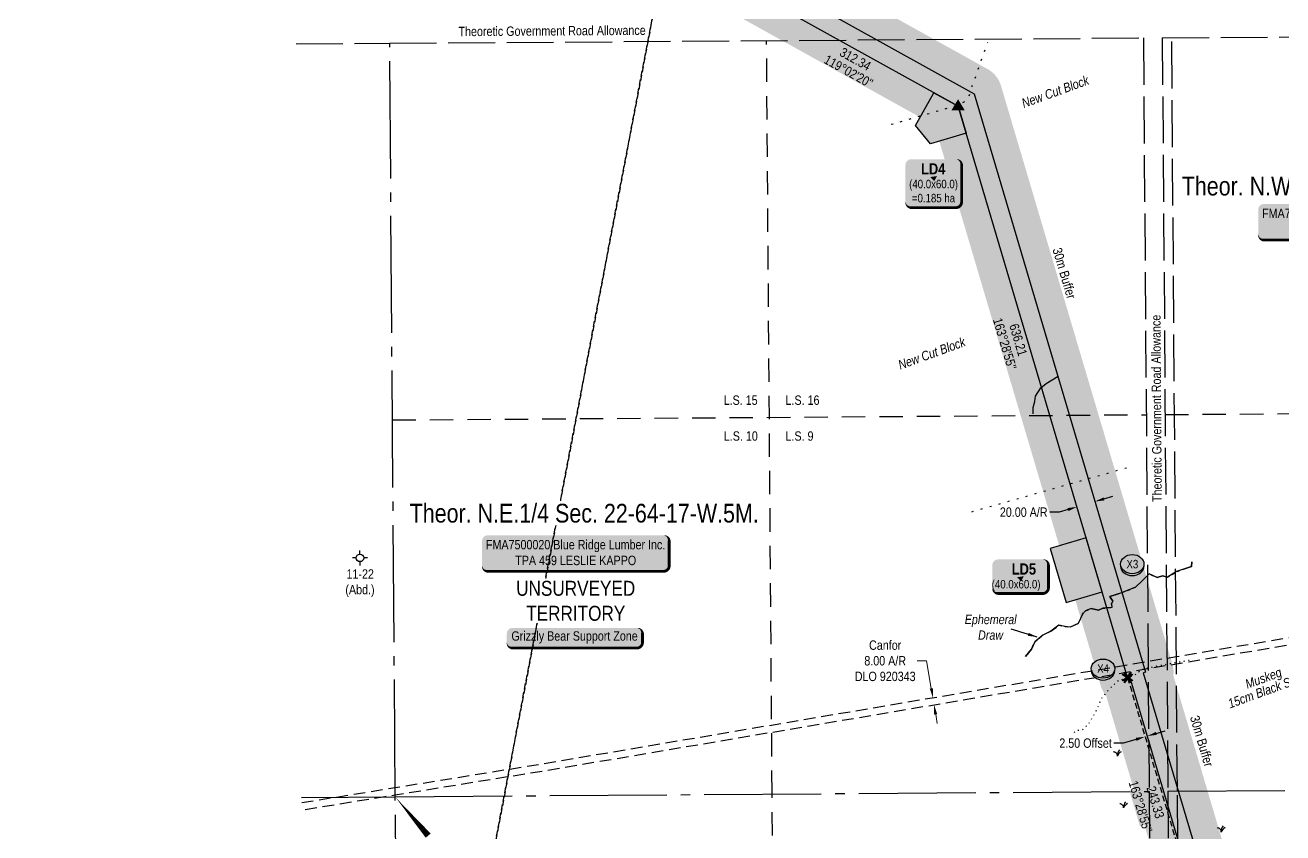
# Model space of a CAD drawing. Extents: x 532499 to 536929, y 6041259 to 6047760.
# Drawn here: x 532992 to 534335, y 6045076 to 6045938 of the extents above; entities that cross this region are included whole.
import ezdxf
from ezdxf.enums import TextEntityAlignment as Align

# ---------------------------------------------------------------- set-up
doc = ezdxf.new("R2010")
doc.units = 0
doc.header["$LTSCALE"] = 5
doc.header["$PDSIZE"] = 0.5
for name, pattern in [('foc-ACCESSROAD', [3.75, 2.5, -1.25]), ('foc-LSD', [8, 5, -3]), ('foc-QUARTERLINE', [33, 25, -3, 2, -3]), ('foc-TIELINE', [1.875, 1.25, -0.625]), ('foc-TOPO', [1, 0.2, -0.8]), ('foc-TOPO-ephemeral', [6.25, 3.125, -0.625, 0.625, -0.625, 0.625, -0.625]), ('foc-UNSURVEYED', [12.5, 10, -2.5])]:
    doc.linetypes.add(name, pattern=pattern)
doc.layers.get('Defpoints').update_dxf_attribs({"color": 9})
for name, color, linetype in [('AS-WILDLIFE-BLOCK', 131, 'Continuous'), ('C-SYMBOL', 7, 'Continuous'), ('C-WS-S', 13, 'Continuous'), ('F-AR', 190, 'foc-ACCESSROAD'), ('F-WS-S', 190, 'Continuous'), ('L-BD', 7, 'Continuous'), ('L-MON', 1, 'Continuous'), ('L-QSEC', 8, 'foc-QUARTERLINE'), ('L-ROAD-T', 7, 'Continuous'), ('L-SECLBL', 7, 'Continuous'), ('L-SECTION-LSD', 7, 'foc-LSD'), ('L-TIE', 7, 'foc-TIELINE'), ('L-UNS-T', 3, 'Continuous'), ('L-USEC', 7, 'foc-UNSURVEYED'), ('P-BUFFER-H 30m', 51, 'Continuous'), ('P-BUFFER-T', 40, 'Continuous'), ('P-CROSSINGS', 250, 'Continuous'), ('P-PROPOSED', 10, 'Continuous'), ('P-PROPOSED-H', 21, 'Continuous'), ('P-TEMP-BLOCKS', 250, 'Continuous'), ('P-TEMP-H', 41, 'Continuous'), ('P-TEMP_LOG DECK', 46, 'Continuous'), ('P-TXT', 4, 'Continuous'), ('T-BUSH-T', 110, 'Continuous'), ('T-DRAW', 143, 'foc-TOPO-ephemeral'), ('T-GENERAL', 48, 'foc-TOPO'), ('T-VEGETATION CHANGE', 104, 'foc-TOPO'), ('T-WATER-T', 170, 'Continuous')]:
    doc.layers.add(name, color=color, linetype=linetype)
for name, color, linetype, lineweight in [('F-AR-T', 190, 'Continuous', 9), ('F-WS-T', 190, 'Continuous', 9), ('T-TEXT', 48, 'Continuous', 18)]:
    doc.layers.add(name, color=color, linetype=linetype, lineweight=lineweight)
doc.styles.add('100L', font='ARIALN.TTF', dxfattribs={"height": 11})
doc.styles.add('175L', font='ARIALN.TTF', dxfattribs={"height": 20})
doc.styles.add('80', font='ARIALN.TTF', dxfattribs={"height": 10})
doc.styles.add('80CG', font='ARIALN.TTF', dxfattribs={"height": 10})
doc.styles.add('80L', font='ARIALN.TTF', dxfattribs={"height": 10})
doc.styles.add('80LS', font='ARIALNI.TTF', dxfattribs={"height": 10})
doc.styles.add('BOLD', font='ARIALNB.TTF')
doc.styles.add('Crossing', font='ARIALN.TTF', dxfattribs={"height": 10})
doc.styles.add('foc-LtypeFont', font='ARIALN.TTF', dxfattribs={"height": 7.349999999999999})
doc.linetypes.add('foc-TOPO-flowdirection-NOLINE', pattern='A,0,[">",foc-LtypeFont,S=0.3,R=0,X=0,Y=-0.945],-20,[">",foc-LtypeFont,S=0.3,R=0,X=0,Y=-0.945],0', length=20)
doc.dimstyles.new('Compass 5 000', dxfattribs={"dimscale": 5, "dimtxt": 9, "dimasz": 2, "dimexe": 0.2, "dimexo": 0.0625, "dimgap": 0.5, "dimtad": 0, "dimtih": 1, "dimtoh": 1, "dimzin": 0, "dimdsep": 46, "dimtxsty": '80CG', "dimcen": 0.1, "dimse1": 1, "dimse2": 1, "dimclrd": 256, "dimclrt": 256, "dimaunit": 1, "dimadec": 4, "dimazin": 0, "dimtfac": 0.06, "dimtofl": 0, "dimtmove": 0, "dimatfit": 1, "dimfxl": 0.2, "dimtolj": 1, "dimtzin": 0, "dimlwd": -1, "dimarcsym": 0})

# ---------------------------------------------------------------- blocks, each defined once
blk = doc.blocks.new('*D425')
at = {"layer": 'Defpoints', "color": 0, "transparency": 16777216}
for p in [(534132.2946576535, 6045249.226915636), (534133.6281938747, 6045241.336522743), (533961.7198288807, 6045220.398476341)]:
    blk.add_point(p, dxfattribs=at)
at = {"layer": 'F-AR-T', "transparency": 16777216}
for p, q in [((533955.0692155047, 6045259.749452862), (533945.0692155049, 6045259.749452863)), ((533960.0533852808, 6045230.258647015), (533955.0692155047, 6045259.749452862)), ((533964.7198087017, 6045202.647912773), (533966.3862523016, 6045192.787742099))]:
    blk.add_line(p, q, dxfattribs=at)
for points in [[(533961.6967470599, 6045230.536387615), (533958.4100235016, 6045229.980906415), (533961.7198288807, 6045220.398476341)], [(533966.3631704808, 6045202.925653373), (533963.0764469225, 6045202.370172173), (533963.0533651017, 6045212.508083448)]]:
    blk.add_solid(points, dxfattribs=at)
at = {"layer": 'F-AR-T', "transparency": 16777216, "insert": (533910.7888607983, 6045259.749452863), "char_height": 10, "attachment_point": 5, "style": '80CG'}
blk.add_mtext('\\A1;Canfor\\P8.00 A/R\\PDLO 920343', dxfattribs=at)
blk = doc.blocks.new('GABD')
for p, q in [((-0.8077887898243716, 0), (-1.615577579648743, 0)), ((0, 0.8077887898252811), (0, 1.615577579648743)), ((1.615577579648743, 0), (0.8077887898243716, 0)), ((0, -0.8077887898252811), (0, -1.615577579648743))]:
    blk.add_line(p, q)
blk.add_circle((0, 0), 0.8)
blk = doc.blocks.new('*U433')
h = blk.add_hatch(color=255)
edge = h.paths.add_edge_path()
edge.add_line((-93.99999999999999, -20), (93.99999999999999, -20))
edge.add_arc((93.99999999999999, -14), 6, 270, 360)
edge.add_line((99.99999999999999, -14), (99.99999999999999, 12.5))
edge.add_arc((93.99999999999999, 12.5), 6, 0, 90)
edge.add_line((93.99999999999999, 18.5), (-93.99999999999999, 18.5))
edge.add_arc((-93.99999999999999, 12.5), 6, 90, 180)
edge.add_line((-99.99999999999999, 12.5), (-99.99999999999999, -14))
edge.add_arc((-93.99999999999999, -14), 6, 180, 270)
at = {"color": 44, "flags": 128}
blk.add_lwpolyline([(-93.99999999999999, -20, 3, 3, 0), (93.99999999999999, -20, 3, 3, 0.414213562373095), (99.99999999999999, -14, 3, 3, 0), (99.99999999999999, 12.5, 3, 0, 0.414213562373095), (93.99999999999999, 18.5, 0, 0, 0), (-93.99999999999999, 18.5, 0, 0, 0.414213562373095), (-99.99999999999999, 12.5, 0, 0, 0), (-99.99999999999999, -14, 0, 3, 0.414213562373095)], format="xyseb", close=True, dxfattribs=at)
at = {"color": 44, "style": '80'}
blk.add_attdef('ENTER_TEXT_001', (-35.98567530695772, -4.996589358799454), '', height=10, dxfattribs=at)
blk = doc.blocks.new('TRIA')
blk.add_hatch(color=255).paths.add_polyline_path([(-0.0414550714867801, 1.521379340009161), (-1.474693147280959, -0.867350786313807), (1.391783004306489, -0.867350786313807)])
blk = doc.blocks.new('TRIAA')
blk.add_blockref('TRIA', (0, 0))
blk = doc.blocks.new('TRIB')
at = {"color": 1}
blk.add_lwpolyline([(-1.121455071486707, -0.6673507863138184), (-0.0414550714867801, 1.132649213686192), (1.038544928513147, -0.6673507863138184)], close=True, dxfattribs=at)
blk = doc.blocks.new('TRIBB')
blk.add_blockref('TRIB', (0, 0))
blk = doc.blocks.new('TRICC')
for name in ['TRIAA', 'TRIBB']:
    blk.add_blockref(name, (0, 0))
blk = doc.blocks.new('plspike')
blk.add_blockref('TRICC', (0, 0))
blk = doc.blocks.new('*D450')
at = {"layer": 'Defpoints', "color": 0, "transparency": 16777216}
for p in [(534113.1476585525, 6045432.433419609), (534132.3123830562, 6045438.117066288), (534115.6374569037, 6045424.038052661)]:
    blk.add_point(p, dxfattribs=at)
at = {"layer": 'P-TXT', "transparency": 16777216}
for p, q in [((534144.389452342, 6045432.564978438), (534153.9767232761, 6045435.408257537)), ((534096.462915035, 6045418.351494464), (534086.4629150347, 6045418.351494465)), ((534106.0501859696, 6045421.194773562), (534096.462915035, 6045418.351494464))]:
    blk.add_line(p, q, dxfattribs=at)
for points in [[(534143.9155724919, 6045434.162856928), (534144.8633321917, 6045430.96709995), (534134.8021814073, 6045429.72169934)], [(534105.5763061196, 6045422.792652052), (534106.5240658193, 6045419.596895074), (534115.6374569037, 6045424.038052661)]]:
    blk.add_solid(points, dxfattribs=at)
at = {"layer": 'P-TXT', "transparency": 16777216, "insert": (534058.727580792, 6045418.351494465), "char_height": 10, "attachment_point": 5, "style": '80CG'}
blk.add_mtext('\\A1;20.00 A/R', dxfattribs=at)
blk = doc.blocks.new('*U535')
h = blk.add_hatch(color=191)
edge = h.paths.add_edge_path()
edge.add_line((-23.99999999999999, -33.18069250229746), (23.99999999999998, -33.18069250229746))
edge.add_arc((23.99999999999998, -27.18069250229746), 6, 270, 360)
edge.add_line((29.99999999999998, -27.18069250229746), (29.99999999999998, 12.5))
edge.add_arc((23.99999999999998, 12.5), 6, 0, 90)
edge.add_line((23.99999999999998, 18.5), (-23.99999999999998, 18.5))
edge.add_arc((-23.99999999999998, 12.5), 6, 90, 180)
edge.add_line((-29.99999999999998, 12.5), (-29.99999999999999, -27.18069250229746))
edge.add_arc((-23.99999999999999, -27.18069250229746), 6, 180, 270)
at = {"color": 250, "flags": 128}
blk.add_lwpolyline([(-23.99999999999999, -33.18069250229746, 3, 3, 0), (23.99999999999998, -33.18069250229746, 3, 3, 0.414213562373095), (29.99999999999998, -27.18069250229746, 3, 3, 0), (29.99999999999998, 12.5, 3, 0, 0.414213562373095), (23.99999999999998, 18.5, 0, 0, 0), (-23.99999999999998, 18.5, 0, 0, 0.414213562373095), (-29.99999999999998, 12.5, 0, 0, 0), (-29.99999999999999, -27.18069250229746, 0, 3, 0.414213562373095)], format="xyseb", close=True, dxfattribs=at)
at = {"flags": 128}
blk.add_lwpolyline([(0.7018083663491801, -4.91122141934401, 0, 7.5, 0), (-3.398394867633905e-15, 0, 0, 0, 0)], format="xyseb", dxfattribs=at)
at = {"color": 250}
for tag, p, height, style in [('TEMP_AREA_W1_001', (-9.212824010914055, 2.244292974654144), 12, 'BOLD'), ('ENTER_TEXT_001', (-30.65893587994544, -12.47010782646594), 9, '80')]:
    blk.add_attdef(tag, p, '', height=height, dxfattribs=dict(at, style=style))
blk = doc.blocks.new('*U455')
h = blk.add_hatch(color=191)
edge = h.paths.add_edge_path()
edge.add_line((-23.99999999999998, -17.86496756784618), (23.99999999999998, -17.86496756784618))
edge.add_arc((23.99999999999998, -11.86496756784618), 6, 270, 360)
edge.add_line((29.99999999999998, -11.86496756784618), (29.99999999999998, 12.5))
edge.add_arc((23.99999999999998, 12.5), 6, 0, 90)
edge.add_line((23.99999999999998, 18.5), (-23.99999999999998, 18.5))
edge.add_arc((-23.99999999999998, 12.5), 6, 90, 180)
edge.add_line((-29.99999999999998, 12.5), (-29.99999999999998, -11.86496756784618))
edge.add_arc((-23.99999999999998, -11.86496756784618), 6, 180, 270)
at = {"color": 250, "flags": 128}
blk.add_lwpolyline([(-23.99999999999998, -17.86496756784618, 3, 3, 0), (23.99999999999998, -17.86496756784618, 3, 3, 0.414213562373095), (29.99999999999998, -11.86496756784618, 3, 3, 0), (29.99999999999998, 12.5, 3, 0, 0.414213562373095), (23.99999999999998, 18.5, 0, 0, 0), (-23.99999999999998, 18.5, 0, 0, 0.414213562373095), (-29.99999999999998, 12.5, 0, 0, 0), (-29.99999999999998, -11.86496756784618, 0, 3, 0.414213562373095)], format="xyseb", close=True, dxfattribs=at)
at = {"flags": 128}
blk.add_lwpolyline([(0.7018083663491801, -4.91122141934401, 0, 7.5, 0), (-3.398394867633905e-15, 0, 0, 0, 0)], format="xyseb", dxfattribs=at)
at = {"color": 250}
for tag, p, height, style in [('TEMP_AREA_W1_001', (-9.212824010914055, 2.244292974654144), 12, 'BOLD'), ('ENTER_TEXT_001', (-30.65893587994544, -12.47010782646594), 9, '80')]:
    blk.add_attdef(tag, p, '', height=height, dxfattribs=dict(at, style=style))
blk = doc.blocks.new('MUSK')
at = {"layer": 'T-GENERAL', "linetype": 'Continuous'}
for centre, radius, start, end in [((-0.8552348174525832, 0.03298255978506859), 0.8558705756317162, 357.7914540072421, 88.28967234471662), ((1.858568947667663, 0.152382358736304), 1.864805329382717, 140.7320444713587, 184.6871443744655), ((1.91339640212027, -0.8037464017165803), 2.075353962563724, 122.4427060075816, 157.2145420303476)]:
    blk.add_arc(centre, radius, start, end, dxfattribs=at)
blk = doc.blocks.new('xing2')
h = blk.add_hatch(color=50)
h.dxf.hatch_style = 1
edge = h.paths.add_edge_path()
edge.add_ellipse((0, 0), major_axis=(-12.5, 0), ratio=0.8162973455633619, start_angle=0, end_angle=360)
h = blk.add_hatch(color=250)
h.dxf.hatch_style = 1
edge = h.paths.add_edge_path()
edge.add_ellipse((0, -2.047489049626165), major_axis=(-12.5, 0), ratio=0.8162973455633619, start_angle=0, end_angle=180)
edge.add_line((12.5, -2.047489049626165), (12.5, 0))
edge.add_ellipse((0, 0), major_axis=(-12.5, 0), ratio=0.8162973455633619, start_angle=0, end_angle=180, ccw=False)
edge.add_line((-12.5, 0), (-12.5, -2.047489049626165))
at = {"color": 250}
blk.add_ellipse((0, 0), major_axis=(-12.5, 0), ratio=0.8162973455633619, dxfattribs=at)
blk.add_ellipse((0, -2.047489049626165), major_axis=(-12.5, 0), ratio=0.8162973455633619, start_param=0, end_param=3.141592653589793, dxfattribs=at)
at = {"color": 250, "style": 'Crossing'}
blk.add_attdef('CROSSING', text='', height=9, dxfattribs=at).set_placement((0.08916442567715421, 0.0199513138486509), align=Align.MIDDLE_CENTER)
at = {"color": 250, "style": 'Crossing', "flags": 1}
for tag, p in [('OWNER', (0.08916442567715421, -12.49201765665748)), ('DESCRIPTION', (0.08916442567715421, -25.770021277247)), ('LOCATION', (0.08916442567715421, -39.30337514164421)), ('DWG_REF', (0.08916442567715421, -52.83672900604233))]:
    blk.add_attdef(tag, text='', height=9, dxfattribs=at).set_placement(p, align=Align.MIDDLE_CENTER)
blk = doc.blocks.new('*U432')
h = blk.add_hatch(color=255)
edge = h.paths.add_edge_path()
edge.add_line((-93.99999999999999, -20), (93.99999999999999, -20))
edge.add_arc((93.99999999999999, -14), 6, 270, 360)
edge.add_line((99.99999999999999, -14), (99.99999999999999, 12.5))
edge.add_arc((93.99999999999999, 12.5), 6, 0, 90)
edge.add_line((93.99999999999999, 18.5), (-93.99999999999999, 18.5))
edge.add_arc((-93.99999999999999, 12.5), 6, 90, 180)
edge.add_line((-99.99999999999999, 12.5), (-99.99999999999999, -14))
edge.add_arc((-93.99999999999999, -14), 6, 180, 270)
at = {"color": 44, "flags": 128}
blk.add_lwpolyline([(-93.99999999999999, -20, 3, 3, 0), (93.99999999999999, -20, 3, 3, 0.414213562373095), (99.99999999999999, -14, 3, 3, 0), (99.99999999999999, 12.5, 3, 0, 0.414213562373095), (93.99999999999999, 18.5, 0, 0, 0), (-93.99999999999999, 18.5, 0, 0, 0.414213562373095), (-99.99999999999999, 12.5, 0, 0, 0), (-99.99999999999999, -14, 0, 3, 0.414213562373095)], format="xyseb", close=True, dxfattribs=at)
at = {"color": 44, "style": '80'}
blk.add_attdef('ENTER_TEXT_001', (-35.98567530695772, -4.996589358799454), '', height=10, dxfattribs=at)
blk = doc.blocks.new('TEMP')
h = blk.add_hatch(color=255)
h.dxf.hatch_style = 1
h.paths.add_polyline_path([(-5.274161e-10, 0.2514284397220763), (-0.6656854269836912, 1.152061669657268), (-0.6656854269836914, 0.6656854303339061), (-1.152061663105632, 0.6656854303339061), (-0.2514284404497629, 5.273253e-10), (-1.152061661774314, -0.665685419564579), (-0.6656854224511335, -0.6656854195645793), (-0.6656854224511335, -1.152061655686338), (-5.273251e-10, -0.2514284436956587), (0.6656854183820542, -1.152061663420681), (0.6656854183820542, -0.6656854208922597), (1.152061656810019, -0.6656854053035205), (0.2514284429676993, 5.273253e-10), (1.152061671303363, 0.6656854258011663), (0.6656854287749412, 0.6656854258011663), (0.6656854131859291, 1.15206166422904)])
h.paths.add_polyline_path([(0.5656854229146121, 0.8485281473411305), (0.5656854319800914, 0.5656854258011663), (0.8485281444547581, 0.5656854258011663), (0.0831890339399251, 0), (0.8485281399220186, -0.5656854150320215), (0.5656854183820542, -0.5656854240973189), (0.5656854183820542, -0.8485281365719859), (0, -0.08318903609469999), (-0.5656854224511337, -0.8485281320390644), (-0.5656854224511337, -0.5656854195645792), (-0.8485281349258001, -0.5656854195645794), (-0.0831890328488955, 0), (-0.8485281394583584, 0.5656854303339058), (-0.5656854269836913, 0.5656854303339061), (-0.5656854269836913, 0.8485281428085727), (0, 0.0831890306941206)], flags=16)
h = blk.add_hatch(color=1)
h.dxf.hatch_style = 1
h.paths.add_polyline_path([(0, 0.0831890306941205), (-0.5656854269836911, 0.8485281428085727), (-0.5656854269836912, 0.5656854303339061), (-0.8485281394583578, 0.5656854303339061), (-0.0831890328488953, -1e-16), (-0.8485281349258001, -0.5656854195645793), (-0.5656854224511337, -0.5656854195645793), (-0.5656854224511337, -0.848528132039064), (0, -0.08318903609469999), (0.5656854183820542, -0.8485281365719856), (0.5656854183820542, -0.5656854240973191), (0.8485281399220184, -0.5656854150320213), (0.0831890339399251, -1e-16), (0.8485281444547581, 0.5656854258011663), (0.5656854319800914, 0.5656854258011663), (0.5656854229146121, 0.8485281473411308)])
at = {"color": 1}
for p, q in [((-0.0831890328488953, 0), (0.0831890339399252, 0)), ((0, 0.0831890306941205), (0, -0.08318903609469999))]:
    blk.add_line(p, q, dxfattribs=at)
at = {"color": 255, "flags": 128}
blk.add_lwpolyline([(-0.251428440449763, 5.27325e-10), (-1.152061663105632, 0.6656854303339061), (-0.6656854269836914, 0.6656854303339061), (-0.6656854269836914, 1.152061669657268), (-5.274159999999999e-10, 0.2514284397220763), (0.6656854131859291, 1.15206166422904), (0.6656854287749412, 0.6656854258011663), (1.152061671303363, 0.6656854258011663), (0.2514284429676991, 5.27325e-10), (1.152061656810019, -0.6656854053035204), (0.6656854183820542, -0.6656854208922596), (0.6656854183820542, -1.152061663420681), (-5.27325e-10, -0.2514284436956586), (-0.6656854224511335, -1.152061655686338), (-0.6656854224511335, -0.6656854195645793), (-1.152061661774314, -0.6656854195645793)], close=True, dxfattribs=at)
at = {"color": 1, "flags": 128}
blk.add_lwpolyline([(-0.0831890328488953, 0), (-0.8485281394583578, 0.5656854303339061), (-0.5656854269836913, 0.5656854303339061), (-0.5656854269836913, 0.8485281428085727), (0, 0.0831890306941205), (0.5656854229146121, 0.8485281473411305), (0.5656854319800914, 0.5656854258011663), (0.8485281444547581, 0.5656854258011663), (0.0831890339399252, 0), (0.8485281399220184, -0.5656854150320214), (0.5656854183820542, -0.5656854240973189), (0.5656854183820542, -0.8485281365719856), (0, -0.08318903609469999), (-0.5656854224511335, -0.848528132039064), (-0.5656854224511335, -0.5656854195645792), (-0.8485281349258001, -0.5656854195645792)], close=True, dxfattribs=at)
blk = doc.blocks.new('*D527')
at = {"layer": 'Defpoints', "color": 0, "transparency": 16777216}
for p in [(534183.7138141773, 6045194.490949146), (534186.1093975485, 6045195.201402839), (534188.3760541428, 6045178.770312276)]:
    blk.add_point(p, dxfattribs=at)
at = {"layer": 'P-TXT', "transparency": 16777216}
for p, q in [((534178.7887831994, 6045175.927033207), (534165.1141334109, 6045171.871567816)), ((534200.3589084574, 6045182.324045037), (534209.9461794009, 6045185.167324105)), ((534165.1141334109, 6045171.871567816), (534155.1141334104, 6045171.871567816))]:
    blk.add_line(p, q, dxfattribs=at)
for points in [[(534178.3149033545, 6045177.524911698), (534179.262663044, 6045174.329154716), (534188.3760541428, 6045178.770312276)], [(534199.8850286126, 6045183.921923527), (534200.8327883021, 6045180.726166545), (534190.771637514, 6045179.480765969)]]:
    blk.add_solid(points, dxfattribs=at)
at = {"layer": 'P-TXT', "transparency": 16777216, "insert": (534124.7798905736, 6045171.871567816), "char_height": 10, "attachment_point": 5, "style": '80CG'}
blk.add_mtext('\\A1;2.50 Offset', dxfattribs=at)
blk = doc.blocks.new('*U643')
h = blk.add_hatch(color=255)
edge = h.paths.add_edge_path()
edge.add_line((-66.49999999999999, -11.5), (66.49999999999999, -11.5))
edge.add_arc((66.49999999999999, -5.5), 6, 270, 360)
edge.add_line((72.49999999999999, -5.5), (72.49999999999999, 4))
edge.add_arc((66.49999999999999, 4), 6, 0, 90)
edge.add_line((66.49999999999999, 10), (-66.49999999999999, 10))
edge.add_arc((-66.49999999999999, 4), 6, 90, 180)
edge.add_line((-72.49999999999999, 4), (-72.49999999999999, -5.5))
edge.add_arc((-66.49999999999999, -5.5), 6, 180, 270)
at = {"color": 131, "flags": 128}
blk.add_lwpolyline([(-66.49999999999999, -11.5, 3, 3, 0), (66.49999999999999, -11.5, 3, 3, 0.414213562373095), (72.49999999999999, -5.5, 3, 3, 0), (72.49999999999999, 4, 3, 0, 0.414213562373095), (66.49999999999999, 10, 0, 0, 0), (-66.49999999999999, 10, 0, 0, 0.414213562373095), (-72.49999999999999, 4, 0, 0, 0), (-72.49999999999999, -5.5, 0, 3, 0.414213562373095)], format="xyseb", close=True, dxfattribs=at)
at = {"color": 131, "style": '80'}
blk.add_attdef('ENTER_TEXT_001', (-35.98567530695772, -4.996589358799454), '', height=10, dxfattribs=at)

msp = doc.modelspace()

# ---------------------------------------------------------------- hatches: boundary and pattern name
at = {"layer": 'P-BUFFER-H 30m'}
h = msp.add_hatch(color=256, dxfattribs=at)
h.dxf.hatch_style = 1
h.paths.add_polyline_path([(534222.4787316003, 6044793.134112573), (534259.0622715813, 6044907.807069322, 0.1031478041279824), (534260.323922504, 6044919.983038545), (534285.6698025969, 6044999.430981879, 0.150399770204514), (534285.8507205792, 6045017.069773879), (534218.5773424975, 6045243.909306718, 0.1031478041317122), (534217.5657042707, 6045256.108592668), (534034.4438112999, 6045873.578472118, 0.1963876645468632), (534020.2510415998, 6045891.26846494), (533757.1082276199, 6046037.36025707), (533636.6832572488, 6046395.509347876), (533652.362373144, 6046798.641547532), (533987.5971587047, 6047399.267995576, 0.3956530397718057), (533977.6673564049, 6047439.079333132), (533973.0373772113, 6047442.06569077, 0.03904535182817567), (533968.9222842386, 6047444.286093366), (533955.6145971466, 6047450.177194135, 0.3874251923331935), (533917.2945075867, 6047437.372545988), (533576.7085075862, 6046827.158545972, 0.1180942032903549), (533572.9290129449, 6046813.710318618), (533556.428012944, 6046389.446318625, 0.09106050191667686), (533557.9689752093, 6046378.724641594), (533687.4929752097, 6045993.514641576, 0.1870409446969436), (533701.3596829448, 6045976.855537144), (533963.5898373536, 6045831.270435933), (534140.9068637816, 6045233.374023021, 0.1031478041099838), (534146.7096687494, 6045222.59564447), (534208.41868372, 6045014.518623103), (534208.3063840034, 6045003.569842347), (534188.9085434444, 6044942.766329824, 0.1031478041352392), (534182.885878681, 6044932.10924303), (534144.351831228, 6044811.322321949, 0.06394596887499965), (534142.9760728164, 6044803.808885103), (534090.882810467, 6043828.880967644), (534089.156676344, 6043796.476401444, 0.1278353707359182), (534074.4424292287, 6043799.804174326), (533991.7670637583, 6043797.168141998, 0.1474765936111332), (533975.3601290506, 6043791.645056592), (533879.4614513429, 6043788.587410425, 0.1283202924399943), (533864.9400432146, 6043784.299558436), (533802.1732273606, 6043746.473220954, 0.2294459663733466), (533787.9042397165, 6043724.567563165), (533750.4678537429, 6043429.64967306, 0.1870631952271049), (533755.6961950783, 6043408.612087261), (533757.9054254965, 6043329.038108555, 0.3994443206833505), (533761.1242499597, 6043287.847190993), (533789.0645141606, 6043262.7039282, 0.6592166839775732), (533839.0949602464, 6043285.824665321), (533835.6885871029, 6043408.518369688, 0.1083372626023956), (533839.9969535705, 6043420.617237155), (533875.0879674891, 6043697.058659534), (533895.043120397, 6043709.084605676), (533977.9082568921, 6043711.726688697, 0.1474765936128188), (533994.6337068644, 6043707.260000604), (534054.9712194834, 6043709.18380986, 0.2134214144305649), (534077.6275875998, 6043699.906259423), (534124.066914999, 6043701.386937098, 0.2193037107797742), (534146.5134849943, 6043712.610161843), (534176.117288585, 6043749.566571818, 0.156806773017154), (534182.6573594671, 6043766.717789862), (534185.6996391403, 6043823.830242304, 0.2679047176322986), (534172.1139983713, 6043850.555708319)])
h.paths.add_polyline_path([(534172.918, 6044802.208999976), (534211.4520474562, 6044922.995921048), (534213.8325543748, 6044922.236479837), (534238.2431943095, 6044998.752865575), (534238.4479992078, 6045018.720537896), (534172.0495339077, 6045242.609946724), (534169.6539505369, 6045241.899493022), (533988.8540000023, 6045851.539999978), (533715.9140000012, 6046003.070999975), (533586.3900000019, 6046388.280999984), (533602.8910000006, 6046812.544999969), (533943.4770000011, 6047422.758999966), (533956.7846870936, 6047416.867899193), (533961.414666287, 6047413.881541573), (533622.6795136203, 6046806.98362901), (533606.5072666707, 6046391.172333933), (533732.391661372, 6046016.786678104), (534005.6967245439, 6045865.053002117), (534188.8186175167, 6045247.583122641), (534186.4230341442, 6045246.872668937), (534257.1036338238, 6045008.544303854), (534228.1155958895, 6044917.679832514), (534230.4961028082, 6044916.920391295), (534192.7422569379, 6044798.579051563), (534140.7865314204, 6043826.225150105), (534155.7574496071, 6043825.425209965), (534152.7151699321, 6043768.312757523), (534123.1113663402, 6043731.356347555), (534076.6720389397, 6043729.875669883), (534076.3535236777, 6043739.865443372), (533993.6781582037, 6043737.229411071), (533993.5189005729, 6043742.224297803), (533886.2674376238, 6043738.804677949), (533847.1710429913, 6043715.243288098), (533810.2510091402, 6043424.393137828), (533805.24480731, 6043424.639910248), (533809.121869604, 6043284.992515625), (533781.1816054009, 6043310.135778391), (533788.3346175967, 6043313.442000191), (533785.2200000029, 6043425.626999967), (533780.2137981732, 6043425.873772413), (533817.6501841467, 6043720.791662519), (533880.4170000022, 6043758.617999966), (533992.8818700467, 6043762.2038448), (533992.7226124147, 6043767.198731557), (534075.3979778865, 6043769.834763868), (534075.5572355184, 6043764.839877135), (534105.8861878592, 6043765.806889474), (534118.381, 6043781.404999967), (534120.825, 6043827.285999984)], flags=16)
at = {"layer": 'P-PROPOSED-H'}
h = msp.add_hatch(color=256, dxfattribs=at)
h.dxf.hatch_style = 1
h.paths.add_polyline_path([(533961.5735579153, 6047414.128865258), (533622.6795136203, 6046806.98362901), (533606.5072666707, 6046391.172333933), (533732.391661372, 6046016.786678104), (534005.6967245439, 6045865.053002117), (534188.8186175167, 6045247.583122641), (534186.4230341442, 6045246.872668937), (534257.1036338238, 6045008.544303854), (534228.1155958895, 6044917.679832514), (534230.4961028082, 6044916.920391295), (534192.7422569379, 6044798.579051563), (534140.7865314204, 6043826.225150105), (534155.7574496071, 6043825.425209965), (534152.7151699321, 6043768.312757523), (534123.1113663402, 6043731.356347555), (534076.6720389397, 6043729.875669883), (534076.3535236777, 6043739.865443372), (533993.6781582037, 6043737.229411071), (533993.5189005729, 6043742.224297803), (533886.2674376238, 6043738.804677949), (533847.1710429913, 6043715.243288098), (533810.2510091402, 6043424.393137828), (533805.24480731, 6043424.639910248), (533809.121869604, 6043284.992515625), (533781.1816054009, 6043310.135778391), (533788.3346175967, 6043313.442000191), (533785.2200000029, 6043425.626999967), (533780.2137981732, 6043425.873772413), (533817.6501841467, 6043720.791662519), (533880.4170000022, 6043758.617999966), (533992.8818700467, 6043762.2038448), (533992.7226124147, 6043767.198731557), (534075.3979778865, 6043769.834763868), (534075.5572355184, 6043764.839877135), (534105.8861878592, 6043765.806889474), (534118.381, 6043781.404999967), (534120.825, 6043827.285999984), (534172.918, 6044802.208999976), (534211.4520474562, 6044922.995921048), (534213.8325543748, 6044922.236479837), (534238.2431943095, 6044998.752865575), (534238.4479992078, 6045018.720537896), (534172.0495339077, 6045242.609946724), (534169.6539505369, 6045241.899493022), (533988.8540000023, 6045851.539999978), (533715.9140000012, 6046003.070999975), (533586.3900000019, 6046388.280999984), (533602.8910000006, 6046812.544999969), (533943.4770000011, 6047422.758999966), (533958.3257103846, 6047416.215425764)])
at = {"layer": 'P-TEMP-H'}
h = msp.add_hatch(color=256, dxfattribs=at)
h.dxf.hatch_style = 1
h.paths.add_polyline_path([(533997.379470019, 6045822.792913218), (533959.0500210121, 6045811.425619861), (533943.2327811065, 6045831.140366605), (533962.63853718, 6045866.094317028), (533988.8540000023, 6045851.53999998)])
h = msp.add_hatch(color=256, dxfattribs=at)
h.dxf.hatch_style = 1
h.paths.add_polyline_path([(534087.1385518438, 6045379.523507426), (534104.1894407022, 6045322.029506478), (534142.5187746591, 6045333.396765715), (534125.4678858035, 6045390.890766663)])

# ---------------------------------------------------------------- linework, layer by layer
at = {"layer": 'F-AR', "flags": 128}
for points in [[(533287.6281447695, 6045108.369215939), (533324.0693334712, 6045114.25705025), (533387.4593042256, 6045124.501942905), (533543.3227416223, 6045149.686196847), (534191.5894506435, 6045259.248185202), (534221.7108520253, 6045264.33923041), (535015.7459599912, 6045398.537651298), (535115.7436880744, 6045415.437981523)], [(535115.8008567833, 6045407.331661356), (535015.8088237082, 6045390.43234334), (534221.7723041488, 6045256.233118081), (534191.6507855492, 6045251.142772759), (533544.6274050557, 6045141.79100384), (533387.5191986216, 6045116.405132878), (533376.5338873176, 6045114.62959169), (533287.6878430104, 6045100.274094611)]]:
    msp.add_lwpolyline(points, dxfattribs=at)
at = {"layer": 'L-QSEC'}
for p, q in [((533387.5317708094, 6045114.709534762), (533381.6024761812, 6045918.87968142)), ((533387.5317708096, 6045114.709534762), (534192.6386189964, 6045120.363146764)), ((534212.7445456537, 6045120.515013533), (534982.5520921921, 6045125.917367139)), ((533287.5865632283, 6045114.007700679), (533387.5317708094, 6045114.709534762)), ((533393.4610966825, 6044310.535150187), (533387.5317708096, 6045114.709534762))]:
    msp.add_line(p, q, dxfattribs=at)
at = {"layer": 'L-SECLBL', "flags": 128}
msp.add_lwpolyline([(533387.9502169543, 6045113.887285865, 0, 6.999999999999825, 0), (533422.7334871833, 6045073.173673132, 6.999999999999825, 6.999999999999825, 0)], format="xyseb", dxfattribs=at)
at = {"layer": 'L-SECTION-LSD'}
for p, q in [((533790.0851949025, 6045117.536340763), (533784.0835388261, 6045921.696666569)), ((533384.5671234954, 6045516.794608075), (534189.601610234, 6045522.438399257)), ((534209.707582032, 6045522.584289658), (535014.7434293731, 6045528.224869248)), ((533796.0862733035, 6044313.374372846), (533790.0851949025, 6045117.536340763))]:
    msp.add_line(p, q, dxfattribs=at)
at = {"layer": 'L-USEC'}
for p, q in [((534206.6706184123, 6045924.653565753), (535011.6348588917, 6045930.284643748)), ((533281.656114702, 6045918.180480409), (533381.6024761812, 6045918.87968142)), ((533381.6024761812, 6045918.87968142), (534186.5646014718, 6045924.513651726)), ((534186.5646014718, 6045924.513651726), (534192.6386189964, 6045120.363146764)), ((534206.6706184123, 6045924.653565753), (534212.7445456537, 6045120.515013533)), ((534222.7975320437, 6045120.575368412), (534216.7227242531, 6045924.723884643)), ((534192.6386189964, 6045120.363146764), (534198.7114499244, 6044316.21359551)), ((534212.7445458764, 6045120.514984062), (534218.8174546116, 6044316.355129619)), ((534228.8703235858, 6044316.42601923), (534222.7975320437, 6045120.575368412))]:
    msp.add_line(p, q, dxfattribs=at)
at = {"layer": 'P-TEMP_LOG DECK', "flags": 128}
for points in [[(533997.379470019, 6045822.792913239), (533959.0500210121, 6045811.425619897), (533943.2327811065, 6045831.140366629), (533962.63853718, 6045866.09431705), (533988.8540000023, 6045851.540000004)], [(534087.1385518438, 6045379.523507452), (534104.1894407022, 6045322.02950653), (534142.5187746591, 6045333.396765767), (534125.4678858035, 6045390.890766688), (534087.138551844, 6045379.523507452)]]:
    msp.add_lwpolyline(points, close=True, dxfattribs=at)
at = {"layer": 'T-DRAW', "linetype": 'foc-TOPO-flowdirection-NOLINE', "flags": 128}
for points in [[(534068.7000000016, 6045523.325000009), (534068.9320000012, 6045529.993000031), (534070.7500000038, 6045536.66900003), (534071.21, 6045542.29200001), (534076.8350000011, 6045551.275), (534082.607, 6045555.62100001), (534095.52, 6045563.568000031)], [(534238.3870000012, 6045365.433000031), (534237.9190000012, 6045360.508), (534221.962, 6045354.92900003), (534212.3180000011, 6045349.166000031), (534206.7810000011, 6045350.445000031), (534201.4030000039, 6045348.528000031), (534192.6410000038, 6045352.54200001), (534185.3050000012, 6045345.18000003), (534178.097, 6045338.205000031), (534163.0080000039, 6045332.42800001), (534150.7160000039, 6045328.372), (534151.7080000038, 6045326.676000031), (534154.048, 6045323.534), (534152.3910000011, 6045320.941000004), (534153.0010000012, 6045316.55900001), (534143.242, 6045315.962000031), (534138.5310000038, 6045313.909000009), (534130.7590000011, 6045315.482000031), (534124.6400000012, 6045312.96900003), (534121.5740000039, 6045309.455), (534116.8990000038, 6045299.533000031), (534108.3870000038, 6045295.823000009), (534102.933, 6045296.484000031), (534096.3300000011, 6045297.654000031), (534087.8670000038, 6045291.451), (534079.147, 6045287.20800003), (534070.4870000011, 6045279.89500003), (534066.9410000012, 6045272.14000003), (534060.4850000038, 6045264.412000009)]]:
    msp.add_lwpolyline(points, dxfattribs=at)
at = {"layer": 'T-DRAW', "flags": 128}
msp.add_lwpolyline([(534060.4850000038, 6045264.412000009), (534066.9410000012, 6045272.14000003), (534070.4870000011, 6045279.89500003), (534079.147, 6045287.20800003), (534087.8670000038, 6045291.451), (534096.3300000011, 6045297.654000031), (534102.933, 6045296.484000031), (534108.3870000038, 6045295.823000009), (534116.8990000038, 6045299.533000031), (534121.5740000039, 6045309.455), (534124.6400000012, 6045312.96900003), (534130.7590000011, 6045315.482000031), (534138.5310000038, 6045313.909000009), (534143.242, 6045315.962000031), (534153.0010000012, 6045316.55900001), (534152.3910000011, 6045320.941000004), (534154.048, 6045323.534), (534151.7080000038, 6045326.676000031), (534150.7160000039, 6045328.372), (534163.0080000039, 6045332.42800001), (534178.097, 6045338.205000031), (534185.3050000012, 6045345.18000003), (534192.6410000038, 6045352.54200001), (534201.4030000039, 6045348.528000031), (534206.7810000011, 6045350.445000031), (534212.3180000011, 6045349.166000031), (534221.962, 6045354.92900003), (534237.9190000012, 6045360.508), (534238.3870000012, 6045365.433000031)], dxfattribs=at)
at = {"layer": 'T-GENERAL', "flags": 128}
msp.add_lwpolyline([(534112.4580000038, 6045183.311), (534115.0530000011, 6045185.642000031), (534121.249, 6045185.808000031), (534128.2980000011, 6045192.896000009), (534137.779, 6045208.883000031), (534140.9730000012, 6045218.508000031), (534150.685, 6045230.173000031), (534159.3180000038, 6045238.394), (534176.5830000011, 6045244.111), (534184.432, 6045250.543000009), (534201.893, 6045254.41700001), (534237.1710000011, 6045260.865)], dxfattribs=at)
at = {"layer": 'T-VEGETATION CHANGE', "ltscale": 2, "flags": 128}
for points in [[(533917.2934294982, 6045832.352206946), (533982.8300808285, 6045851.304478611), (533992.4405744012, 6045854.547982649), (533995.0448099045, 6045856.463452447), (533998.1402864628, 6045859.213844722), (534000.4005520093, 6045862.013340693), (534002.9581432319, 6045869.491892351), (534003.8425289567, 6045873.322778769), (534020.2423382888, 6045919.709919356)], [(534003.1475038369, 6045418.883645225), (534169.8053334617, 6045466.148268357)]]:
    msp.add_lwpolyline(points, dxfattribs=at)

# ---------------------------------------------------------------- block references
at = {"layer": 'C-WS-S'}
ref = msp.add_blockref('*U432', (534409.0777292587, 6045728.772404607), dxfattribs=dict(at, xscale=0.999488, yscale=0.999488, zscale=0.999488))
ref.add_attrib('ENTER_TEXT_001', 'FMA7500020 Blue Ridge Lumber Inc.', (534313.2945988904, 6045732.257431547), dxfattribs={"layer": '0', "color": 44, "height": 9.994879999999815, "style": '80'})
ref.add_attrib('ENTER_TEXT_002', 'TPA 459 LESLIE KAPPO', (534344.5780278671, 6045715.422035676), dxfattribs={"layer": '0', "color": 44, "height": 9.994879999999815, "style": '80'})
at = {"layer": 'F-WS-S', "xscale": 4.999999999999891, "yscale": 4.999999999999891, "zscale": 4.999999999999891}
msp.add_blockref('GABD', (533349.8598042316, 6045369.574510605), dxfattribs=at)
at = {"layer": 'L-MON', "xscale": 4.997439999999915, "yscale": 4.997439999999915, "zscale": 4.997439999999915}
msp.add_blockref('plspike', (533988.8540000039, 6045851.540000009), dxfattribs=at)
at = {"layer": 'L-MON', "color": 5, "xscale": 4.997439999999915, "yscale": 4.997439999999915, "zscale": 4.997439999999915}
msp.add_blockref('TEMP', (534169.6539725097, 6045241.899418996), dxfattribs=at)
at = {"layer": 'P-CROSSINGS'}
for p, values in [((534174.6823994826, 6045362.947008916), {'CROSSING': 'X3'}), ((534143.3946486266, 6045251.453166958), {'CROSSING': 'X4'})]:
    msp.add_blockref('xing2', p, dxfattribs=at).add_auto_attribs(values)
at = {"layer": 'P-TEMP-BLOCKS', "color": 3}
ref = msp.add_blockref('*U535', (533962.4484082712, 6045776.589142008), dxfattribs=dict(at, xscale=0.999488, yscale=0.999488, zscale=0.999488))
ref.add_attrib('TEMP_AREA_W1_001', 'LD4', (533949.1046298702, 6045778.832285917), dxfattribs={"layer": '0', "color": 250, "height": 11.99385599999978, "style": 'BOLD'})
ref.add_attrib('ENTER_TEXT_001', '(40.0x60.0)', (533936.3857019137, 6045764.125418877), dxfattribs={"layer": '0', "color": 250, "height": 8.995391999999828, "style": '80'})
ref.add_attrib('ENTER_TEXT_002', '=0.185 ha', (533939.3248511417, 6045749.096282811), dxfattribs={"layer": '0', "color": 250, "height": 8.995391999999828, "style": '80'})
at = {"layer": 'P-TEMP-BLOCKS', "color": 3, "xscale": 0.999488, "yscale": 0.999488, "zscale": 0.999488}
msp.add_blockref('*U455', (534055.1741651397, 6045349.495735211), dxfattribs=at).add_auto_attribs({'TEMP_AREA_W1_001': 'LD5', 'ENTER_TEXT_001': '(40.0x60.0)'})
at = {"layer": 'T-GENERAL', "xscale": 4.997439999999897, "yscale": 4.997439999999897, "zscale": 4.997439999999897}
for p in [(534241.5910815222, 6045193.743359957), (534158.8234977623, 6045158.04084896), (534165.4564508384, 6045102.75250106), (534269.7152347761, 6045076.976253199)]:
    msp.add_blockref('MUSK', p, dxfattribs=at)

# ---------------------------------------------------------------- texts
at = {"layer": 'C-SYMBOL', "color": 3, "style": '175L'}
msp.add_text('Theor. N.W.1/4 Sec. 23-64-17-W.5M.', height=19.98975999999952, dxfattribs=at).set_placement((534417.1137786593, 6045750.421715295), align=Align.BOTTOM_CENTER)
at = {"layer": 'F-WS-T', "insert": (533333.8947087993, 6045357.432691448), "char_height": 9.994879999999727, "attachment_point": 1, "style": '80L'}
msp.add_mtext_dynamic_manual_height_columns('\\pi1.5748;11-22\\P\\pi0.40211;(Abd.)', width=30.59795361527937, gutter_width=49.9999999999995, heights=[0], dxfattribs=at)
at = {"layer": 'L-BD', "color": 5, "style": '80L'}
for s, rotation, p in [('312.34', 330.9618000000022, (533879.003589553, 6045901.979337881)), ("119°02'20''", 330.9618000000022, (533871.7264310283, 6045888.87160647)), ("163°28'55''", 286.5187000000178, (534038.5702958192, 6045598.104736891)), ('636.21', 286.5187000000178, (534052.9438391951, 6045602.367471877))]:
    msp.add_text(s, height=9.994879999999815, rotation=rotation, dxfattribs=at).set_placement(p, align=Align.MIDDLE)
at = {"layer": 'L-BD', "color": 5, "insert": (534204.233126436, 6045110.273590175), "char_height": 9.994879999999814, "width": 36.48570309500288, "attachment_point": 2, "rotation": 286.5183999999945, "style": '80L', "bg_fill": 1, "box_fill_scale": 1.15, "bg_fill_color": 51, "bg_fill_transparency": 0}
msp.add_mtext("243.33\\P163°28'55'' ", dxfattribs=at)
at = {"layer": 'L-ROAD-T', "style": '80L'}
for rotation, p in [(0.4010094896887583, (533555.0454749223, 6045932.077738824)), (90.3896326692483, (534200.5022918095, 6045529.187250185))]:
    msp.add_text('Theoretic Government Road Allowance', height=9.999999999999767, rotation=rotation, dxfattribs=at).set_placement(p, align=Align.MIDDLE_CENTER)
at = {"layer": 'P-BUFFER-T', "insert": (534098.9371341092, 6045701.637294785), "char_height": 9.994879999999858, "attachment_point": 1, "rotation": 286.5186787206724, "style": '80L'}
msp.add_mtext_dynamic_manual_height_columns('30m Buffer', width=57.38883137574842, gutter_width=49.99999999999964, heights=[0], dxfattribs=at)
at = {"layer": 'T-BUSH-T', "insert": (534322.1134019049, 6045235.185664197), "char_height": 9.994879999999865, "width": 103.6758130291939, "attachment_point": 2, "rotation": 19.999999999999982, "style": '80LS'}
msp.add_mtext('15cm Black Spruce', dxfattribs=at)
at = {"layer": 'T-TEXT', "style": '80LS'}
for s, p in [('New Cut Block', (534092.4267688111, 6045867.23066042)), ('New Cut Block', (533960.5121821016, 6045587.934840163)), ('Muskeg', (534314.7261608416, 6045241.345388531))]:
    msp.add_text(s, height=9.994879999999794, rotation=20.00000000000323, dxfattribs=at).set_placement(p, align=Align.MIDDLE_CENTER)
at = {"layer": 'T-WATER-T', "insert": (534005.5957810481, 6045308.879255128), "char_height": 9.994879999999792, "attachment_point": 1, "style": '80L'}
msp.add_mtext_dynamic_manual_height_columns('\\pi-9.8651;{\\fArial Narrow|b0|i1|c0|p34;Ephemeral \\P\\pi4.3943;Draw}', width=35.56887512025402, gutter_width=49.99999999999964, heights=[0], dxfattribs=at)

# ---------------------------------------------------------------- dimensions: what is measured, and where the dimension line sits
at = {"layer": 'F-AR-T'}
dim = msp.add_linear_dim(base=(533961.7198288807, 6045220.398476341), p1=(534133.6281938745, 6045241.336522743), p2=(534132.2946576537, 6045249.226915636), angle=99.59277202170868, text='Canfor\\P8.00 A/R\\PDLO 920343', dimstyle='Compass 5 000', dxfattribs=at)
dim.commit()
dim.dimension.update_dxf_attribs({"geometry": '*D425', "text_midpoint": (533910.7888607983, 6045259.749452863), "dimtype": 161})
at = {"layer": 'P-TXT'}
dim = msp.add_aligned_dim(p1=(534132.312383056, 6045438.117066288), p2=(534113.1476585524, 6045432.433419609), distance=8.756784913619178, text='20.00 A/R', dimstyle='Compass 5 000', dxfattribs=at)
dim.commit()
dim.dimension.update_dxf_attribs({"geometry": '*D450', "text_midpoint": (534058.727580792, 6045418.351494465)})
dim = msp.add_linear_dim(base=(534188.3760541428, 6045178.770312276), p1=(534186.1093975488, 6045195.201402839), p2=(534183.7138141778, 6045194.490949146), angle=196.51867852121617, text='2.50 Offset', dimstyle='Compass 5 000', dxfattribs=at)
dim.commit()
dim.dimension.update_dxf_attribs({"geometry": '*D527', "text_midpoint": (534124.7798905736, 6045171.871567816), "dimtype": 161})

# ---------------------------------------------------------------- leaders
at = {"layer": 'T-WATER-T', "path_type": 1}
msp.add_leader([(534073.2650095405, 6045285.117283178), (534045.344736381, 6045293.611057766)], dimstyle='Compass 5 000', override={"dimgap": 0.5, "dimtad": 0}, dxfattribs=at)

# ---------------------------------------------------------------- next in the draw order: texts
at = {"layer": 'L-SECTION-LSD', "char_height": 9.994879999999814, "attachment_point": 1, "style": '100L', "bg_fill": 3, "box_fill_scale": 1.5, "bg_fill_color": 256, "bg_fill_transparency": 0}
for s, width, insert in [('\\pi1.8637;L.S. 15', 36.85944639102992, (533736.4027004108, 6045542.935925054)), ('L.S. 16', 36.94143658023798, (533804.3273057396, 6045542.935925054)), ('\\pi2.047;L.S. 10', 36.95405045550083, (533736.4027004108, 6045504.670815284)), ('L.S. 9', 30.5272810091098, (533804.3273057396, 6045504.670815284))]:
    msp.add_mtext_dynamic_manual_height_columns(s, width=width, gutter_width=54.99999999999964, heights=[0], dxfattribs=dict(at, insert=insert))
at = {"layer": 'P-BUFFER-T', "insert": (534245.762733688, 6045202.292971978), "char_height": 9.994879999999858, "attachment_point": 1, "rotation": 286.5183647524752, "style": '80L', "bg_fill": 3, "box_fill_scale": 1.15, "bg_fill_color": 256, "bg_fill_true_color": 256, "bg_fill_transparency": 0}
msp.add_mtext_dynamic_manual_height_columns('30m Buffer', width=57.38883137574842, gutter_width=49.99999999999964, heights=[0], dxfattribs=at)

# ---------------------------------------------------------------- next in the draw order: linework, layer by layer
at = {"layer": 'L-TIE'}
for p, q in [((533943.4770000011, 6047422.75900003), (532992.2950000034, 6042429.683000031)), ((532992.2950000026, 6042429.683000018), (533943.4770000011, 6047422.759000017))]:
    msp.add_line(p, q, dxfattribs=at)
at = {"layer": 'L-TIE', "flags": 128}
msp.add_lwpolyline([(534169.6539505369, 6045241.899493073), (534238.8040000012, 6045008.732), (534211.4520474562, 6044922.995921099)], dxfattribs=at)
at = {"layer": 'P-PROPOSED', "flags": 128}
for points in [[(533732.391661372, 6046016.786678155), (534005.6967245439, 6045865.053002143), (534188.8186175167, 6045247.583122692), (534186.4230341442, 6045246.872668988), (534257.1036338238, 6045008.544303879), (534228.1155958895, 6044917.679832566), (534230.4961028082, 6044916.920391346), (534192.7422569379, 6044798.579051589), (534140.7865314204, 6043826.225150131)], [(534120.825, 6043827.28600001), (534172.918, 6044802.209000017), (534211.4520474562, 6044922.995921099), (534213.8325543748, 6044922.236479862), (534238.2431943095, 6044998.752865626), (534238.4479992078, 6045018.720537922), (534172.0495339077, 6045242.609946775), (534169.6539505369, 6045241.899493073), (533988.8540000023, 6045851.540000004), (533715.9140000012, 6046003.071)]]:
    msp.add_lwpolyline(points, dxfattribs=at)

# ---------------------------------------------------------------- next in the draw order: texts
at = {"layer": 'C-SYMBOL', "color": 3, "insert": (533589.377507034, 6045427.304403869), "char_height": 19.98975999999949, "width": 372.9331077762807, "attachment_point": 2, "style": '175L', "bg_fill": 3, "box_fill_scale": 1.15, "bg_fill_color": 256, "bg_fill_true_color": 256, "bg_fill_transparency": 0}
msp.add_mtext('Theor. N.E.1/4 Sec. 22-64-17-W.5M.', dxfattribs=at)
at = {"layer": 'L-UNS-T', "color": 3, "insert": (533580.2823607968, 6045323.697440632), "char_height": 15.99180799999959, "attachment_point": 5, "style": '80L', "bg_fill": 3, "box_fill_scale": 1.15, "bg_fill_color": 256, "bg_fill_true_color": 256, "bg_fill_transparency": 0}
msp.add_mtext_dynamic_manual_height_columns('UNSURVEYED TERRITORY', width=126.4137517053196, gutter_width=47.49999999999957, heights=[0], dxfattribs=at)

# ---------------------------------------------------------------- next in the draw order: block references
at = {"layer": 'AS-WILDLIFE-BLOCK'}
ref = msp.add_blockref('*U643', (533579.1383092758, 6045284.861627026), dxfattribs=dict(at, xscale=0.999488, yscale=0.999488, zscale=0.999488))
ref.add_attrib('ENTER_TEXT_001', 'Grizzly Bear Support Zone', (533511.6081002718, 6045281.244789481), dxfattribs={"layer": '0', "color": 131, "height": 9.994879999999743, "style": '80'})
at = {"layer": 'C-WS-S'}
ref = msp.add_blockref('*U433', (533580.1835390717, 6045375.242395652), dxfattribs=dict(at, xscale=0.999488, yscale=0.999488, zscale=0.999488))
ref.add_attrib('ENTER_TEXT_001', 'FMA7500020 Blue Ridge Lumber Inc.', (533484.4004087034, 6045378.727422592), dxfattribs={"layer": '0', "color": 44, "height": 9.994879999999743, "style": '80'})
ref.add_attrib('ENTER_TEXT_002', 'TPA 459 LESLIE KAPPO', (533515.6838376801, 6045361.892026721), dxfattribs={"layer": '0', "color": 44, "height": 9.994879999999743, "style": '80'})

doc.saveas('drawing.dxf')
